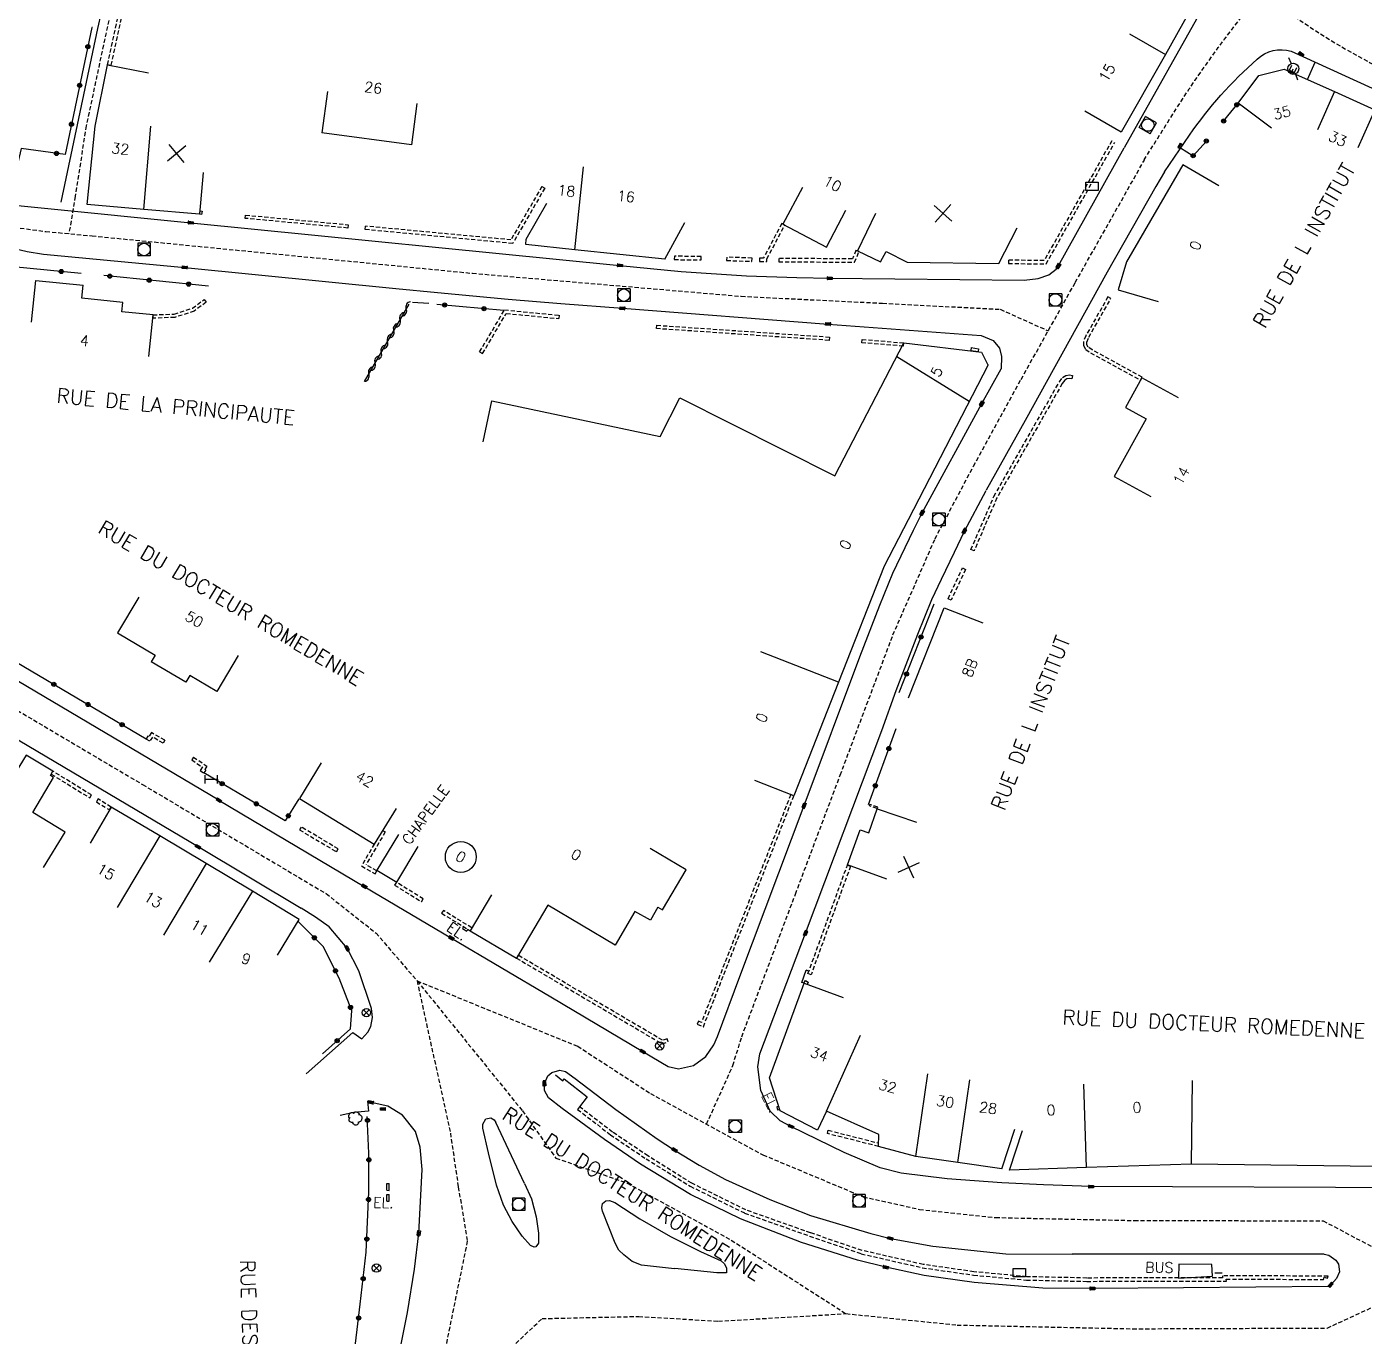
# Model space of a CAD drawing. Header units: millimetres. Extents: x 168000 to 169000, y 125999 to 127001.
# Drawn here: x 168504.9 to 168665.2, y 126535.3 to 126692.2 of the extents above; entities that cross this region are included whole.
import ezdxf
from ezdxf.enums import TextEntityAlignment as Align

# ---------------------------------------------------------------- set-up
doc = ezdxf.new("R2010")
doc.units = ezdxf.units.MM
doc.linetypes.add('DASHED', pattern=[0.75, 0.5, -0.25])
doc.layers.get('0').update_dxf_attribs({"linetype": 'CONTINUOUS'})
for name, color, linetype in [('W0001', 6, 'DASHED'), ('W0008', 7, 'CONTINUOUS'), ('W0100', 7, 'CONTINUOUS'), ('W0105', 7, 'CONTINUOUS'), ('W0112', 1, 'DASHED'), ('W0300', 7, 'CONTINUOUS'), ('W0310', 3, 'CONTINUOUS'), ('W0322', 7, 'CONTINUOUS'), ('W0334', 7, 'CONTINUOUS'), ('W0400', 7, 'CONTINUOUS'), ('W0420', 7, 'CONTINUOUS'), ('W0469', 7, 'CONTINUOUS'), ('W0471', 7, 'CONTINUOUS'), ('W0984', 7, 'CONTINUOUS'), ('W0989', 7, 'CONTINUOUS'), ('W0991', 7, 'CONTINUOUS'), ('W1102', 7, 'CONTINUOUS'), ('W1471', 7, 'CONTINUOUS'), ('W1474', 7, 'CONTINUOUS')]:
    doc.layers.add(name, color=color, linetype=linetype)
doc.styles.get("Standard").update_dxf_attribs({"font": 'romans.shx', "width": 0.85})

# ---------------------------------------------------------------- blocks, each defined once
blk = doc.blocks.new('t322o')
at = {"color": 0, "linetype": 'Continuous'}
for radius in [0.25, 0.15]:
    blk.add_circle((0, 0), radius, dxfattribs=at)
blk = doc.blocks.new('T400')
for p, q in [((-0.15, 0.3), (0.15, 0.3)), ((-0.15, -0.25), (-0.15, 0.3)), ((-0.15, 0.15), (0.15, 0.15)), ((-0.15, 0), (0.15, 0)), ((0.15, 0.3), (0.15, -0.25)), ((-0.15, -0.15), (0.15, -0.15)), ((-0.15, -0.25), (-0.15, -0.3)), ((-0.15, -0.3), (0.15, -0.3)), ((0.15, -0.3), (0.15, -0.25))]:
    blk.add_line(p, q)
blk = doc.blocks.new('T471')
for p, q in [((-0.333334, 0.333334), (-0.333334, -0.333334)), ((-0.333334, 0.333334), (0.333334, 0.333334)), ((-0.333334, 0), (0, 0)), ((0.500001, 0.500001), (1.000002, 1.000002)), ((-0.500001, -0.500001), (-1.000002, -1.000002)), ((-0.333334, -0.333334), (0.333334, -0.333334))]:
    blk.add_line(p, q)
blk.add_ellipse((0, 0), major_axis=(0.471405, 0.471405), ratio=1, start_param=5.4977871438, end_param=11.780972451)
blk = doc.blocks.new('T420')
for p, q in [((0.75, 0.75), (-0.75, 0.75)), ((-0.75, 0.75), (-0.75, -0.75)), ((0.75, 0.75), (0.75, -0.75)), ((0.75, -0.75), (-0.75, -0.75))]:
    blk.add_line(p, q)
blk.add_ellipse((0, 0), major_axis=(-0.53, 0.53), ratio=1, start_param=3.926991, end_param=10.210176)
blk = doc.blocks.new('T300')
for p, q in [((-0.8, 0.51), (-0.86, 0.34)), ((-0.86, 0.34), (-0.86, 0.17)), ((-0.86, 0.17), (-0.74, 0.06)), ((-0.69, 0.63), (-0.8, 0.51)), ((-0.8, -0.06), (-0.74, 0.06)), ((-0.74, 0.06), (-0.69, 0.11)), ((-0.57, 0.69), (-0.69, 0.63)), ((-0.46, 0.69), (-0.57, 0.69)), ((-0.29, 0.63), (-0.46, 0.69)), ((-0.29, 0.63), (-0.17, 0.74)), ((-0.23, 0.57), (-0.29, 0.63)), ((-0.17, 0.74), (-0.06, 0.8)), ((-0.06, 0.8), (0.06, 0.8)), ((0.06, 0.8), (0.23, 0.74)), ((0.23, 0.74), (0.34, 0.63)), ((0.34, 0.63), (0.4, 0.51)), ((0.46, 0.46), (0.34, 0.46)), ((0.4, 0.51), (0.4, 0.46)), ((0.57, 0.4), (0.46, 0.46)), ((0.57, 0.4), (0.69, 0.29)), ((0.69, 0.29), (0.74, 0.17)), ((0.74, 0.06), (0.69, -0.17)), ((0.74, 0.17), (0.74, 0.06)), ((-0.8, -0.17), (-0.8, -0.06)), ((-0.8, -0.23), (-0.8, -0.17)), ((-0.74, -0.34), (-0.8, -0.23)), ((-0.69, -0.4), (-0.74, -0.34)), ((-0.51, -0.46), (-0.69, -0.4)), ((-0.4, -0.46), (-0.51, -0.46)), ((-0.4, -0.46), (-0.34, -0.46)), ((-0.34, -0.46), (-0.34, -0.4)), ((-0.34, -0.51), (-0.34, -0.46)), ((-0.29, -0.63), (-0.34, -0.51)), ((-0.17, -0.74), (-0.29, -0.63)), ((-0.06, -0.8), (-0.17, -0.74)), ((0.06, -0.8), (-0.06, -0.8)), ((0.17, -0.74), (0.06, -0.8)), ((0.23, -0.69), (0.17, -0.74)), ((0.29, -0.46), (0.23, -0.46)), ((0.29, -0.63), (0.23, -0.69)), ((0.46, -0.4), (0.29, -0.46)), ((0.34, -0.51), (0.29, -0.63)), ((0.34, -0.51), (0.34, -0.46)), ((0.57, -0.34), (0.46, -0.4)), ((0.63, -0.29), (0.57, -0.34)), ((0.69, -0.17), (0.63, -0.29))]:
    blk.add_line(p, q)
blk = doc.blocks.new('T469')
at = {"color": 0, "linetype": 'Continuous', "flags": 128}
for points in [[(-0.35, 0.35), (0.35, -0.35)], [(-0.35, -0.35), (0.35, 0.35)]]:
    blk.add_lwpolyline(points, dxfattribs=at)
at = {"color": 0, "linetype": 'Continuous'}
blk.add_circle((0, 0), 0.5, dxfattribs=at)
blk = doc.blocks.new('T1474')
at = {"color": 0, "linetype": 'Continuous', "flags": 128}
for points in [[(-0.75, -0.5), (-0.75, 0.5)], [(-0.75, 0), (0.75, 0)], [(0.75, 0), (0.75, -0.5), (0.75, 0.5)]]:
    blk.add_lwpolyline(points, dxfattribs=at)
blk = doc.blocks.new('T1471')
at = {"color": 0, "linetype": 'Continuous', "flags": 128}
blk.add_lwpolyline([(-0.75, -0.5), (-0.75, 0.5), (0.75, 0.5), (0.75, -0.5), (-0.75, -0.5)], dxfattribs=at)
blk = doc.blocks.new('t991o')
at = {"color": 0, "linetype": 'Continuous'}
for p, q in [((-1, 1), (1, -1)), ((-1, -1), (1, 1))]:
    blk.add_line(p, q, dxfattribs=at)
blk = doc.blocks.new('t310o')
at = {"color": 0, "linetype": 'Continuous'}
for centre, start, end in [((-0.5, 0.38), 216.8699, 323.1304), ((0.5, -0.37), 36.8699, 143.1303)]:
    blk.add_arc(centre, 0.625, start, end, dxfattribs=at)

msp = doc.modelspace()

# ---------------------------------------------------------------- linework, layer by layer
at = {"layer": 'W0001'}
msp.add_lwpolyline([(168406.18, 126759.83), (168413.04, 126756.76, 0.059608), (168420.86, 126754.33), (168434.59, 126751.19), (168449.65, 126748.25, 0.031537), (168453.82, 126747.7), (168463.34, 126747.02), (168477.45, 126746.01), (168494.64, 126744.54, 0.021436), (168513.53, 126743.32, 0.122257), (168525.55, 126746.65), (168531.5, 126751.74), (168546.18, 126766.9, -0.290642), (168556.61, 126769.41), (168577.58, 126760.07), (168585.88, 126756.36), (168596.29, 126751.72, -0.043041), (168609.74, 126743.82, -0.037882), (168623.15, 126732.39, -0.036034), (168633.07, 126720.49), (168639.59, 126711.51), (168648.11, 126700.47, 0.07435), (168668.69, 126686.44), (168682.43, 126680.17)], format="xyb", dxfattribs=at)
for points in [[(168524.01, 126734.89), (168522.85, 126727.52), (168520.33, 126716.93), (168515.51, 126696.59), (168512.03, 126680.3), (168510.71, 126671.86), (168509.96, 126667.38)], [(168586.38, 126560.68), (168589.52, 126567.69), (168590.59, 126571.15), (168597.03, 126588.25), (168602.39, 126602.5), (168608.71, 126619.29), (168613.75, 126630.81), (168618.36, 126639.51), (168624.07, 126649.92), (168630.56, 126661.53), (168638.84, 126676.2)], [(168323.21, 126673.96), (168348.35, 126671.96), (168386.02, 126669.04), (168398.7, 126668.81), (168402.9, 126667.97), (168410.23, 126665.67), (168414.9, 126663.38), (168426.03, 126656.17), (168477.32, 126625.92), (168518.79, 126601.37), (168540.78, 126588.3), (168546.76, 126583.58), (168551.68, 126577.85), (168570.93, 126570.01), (168579.64, 126564.37), (168593.13, 126557), (168605.16, 126551.97), (168611.89, 126550.47), (168621.02, 126549.49), (168637.62, 126549.13), (168660.26, 126549.1), (168673.48, 126542.1)], [(168420.47, 126659.77), (168421.54, 126666.3), (168422.27, 126669.98), (168423.33, 126673.2), (168426.81, 126673.8), (168438.75, 126673.77), (168455.55, 126673.19), (168460.96, 126672.14), (168464.45, 126671.86), (168498.91, 126668.73), (168507.19, 126667.64), (168512.73, 126667.11), (168558.32, 126662.63), (168590.54, 126659.87), (168607.47, 126659.04), (168621.57, 126658.31), (168627.32, 126655.73)], [(168551.68, 126577.85), (168555.67, 126559.61), (168556.62, 126553.15), (168557.7, 126546.66), (168553.18, 126524.59), (168550.4, 126517.98), (168549, 126510.48), (168546.98, 126490.02), (168543.25, 126460.57), (168541.33, 126447.77)], [(168551.68, 126577.85), (168564.3, 126562.28), (168568.32, 126556.61), (168576.86, 126553.62), (168589.34, 126546.78), (168603.08, 126537.97)], [(168553.18, 126524.59), (168566.66, 126537.38), (168578.24, 126537.64), (168587.8, 126537.07), (168603.08, 126537.97), (168616.4, 126536.61), (168637.44, 126536.16), (168660.76, 126536.25), (168673.48, 126542.1)]]:
    msp.add_lwpolyline(points, dxfattribs=at)
at = {"layer": 'W0001', "flags": 128}
msp.add_lwpolyline([(168638.81, 126676.21), (168641.59, 126680.65, -0.032673), (168652.9, 126696.35, -0.208702)], format="xyb", dxfattribs=at)
at = {"layer": 'W0008'}
for p, q in [((168564.55, 126553.58), (168561.12, 126560.88)), ((168660.39, 126545.11), (168630.19, 126545.09)), ((168578.56, 126543.81), (168582.55, 126543.39))]:
    msp.add_line(p, q, dxfattribs=at)
for points in [[(168494.4, 126742.08, 0.021472), (168513.53, 126740.84, 0.125016), (168526.98, 126744.61), (168533.12, 126749.87), (168539.22, 126755.17), (168551.43, 126765.72, -0.177919), (168554.78, 126767.04, -0.092274), (168557.25, 126766.45), (168576.58, 126757.83), (168584.88, 126754.13), (168595.26, 126749.5, -0.042908), (168608.31, 126741.83, -0.037785), (168621.4, 126730.67, -0.035983), (168631.08, 126719.06), (168637.6, 126710.07), (168645.91, 126698.6, -0.290823), (168646.51, 126695.67), (168636.42, 126677.64)], [(168641.27, 126674.77), (168644.23, 126679.18, -0.058405), (168652.35, 126688.29, -0.269087), (168656.43, 126689.23), (168668.94, 126683.53), (168681.38, 126677.86)]]:
    msp.add_lwpolyline(points, format="xyb", dxfattribs=at)
for points in [[(168519.31, 126717.15), (168517.09, 126707.95), (168515.16, 126699.67), (168513.4, 126691.97), (168508.99, 126671.15)], [(168488.26, 126672.3), (168524.55, 126668.68), (168575.97, 126663.57), (168583.34, 126662.86), (168591.16, 126662.34), (168597.18, 126662.12), (168601.13, 126662.03), (168616.72, 126661.89), (168624.42, 126661.82), (168626.12, 126661.99), (168627.4, 126662.46), (168628.29, 126663.11), (168628.53, 126663.5), (168636.42, 126677.64)], [(168641.27, 126674.77), (168640.2, 126673.04), (168634.39, 126662.76), (168624.55, 126645), (168619.9, 126636.64)], [(168537.79, 126586.5), (168525.43, 126593.91), (168478.37, 126621.78), (168454.24, 126636.04), (168446.11, 126640.83), (168414.75, 126659.21), (168410.31, 126661.5), (168405.44, 126663.19), (168401.12, 126663.96), (168392.33, 126664.97), (168391.06, 126665.04), (168361.93, 126667.44), (168322.92, 126670.52)], [(168501.9, 126665.94), (168504.97, 126665.23), (168506.91, 126664.91), (168523.84, 126663.33), (168549.13, 126660.79), (168554.13, 126660.33), (168562.58, 126659.54), (168568.92, 126659), (168576.29, 126658.43), (168600.94, 126656.55), (168619.28, 126655.19), (168620.72, 126654.57), (168621.48, 126653.64), (168621.72, 126652.64), (168621.69, 126651.18)], [(168527.63, 126599.69), (168527.93, 126599.49), (168545.35, 126589.16), (168555.79, 126582.98), (168567.7, 126575.92), (168578.73, 126569.37), (168581.77, 126567.57), (168583, 126567.31), (168584.81, 126567.71), (168586.28, 126568.78), (168587.26, 126570.18), (168587.7, 126571.19), (168590.36, 126578.37), (168598.06, 126598.85), (168604.76, 126616.67), (168607.15, 126622.88), (168608.7, 126626.69), (168611.17, 126631.86), (168612.2, 126633.93), (168619.35, 126647.01), (168621.69, 126651.18)], [(168671.51, 126553.04), (168632.46, 126553.19), (168626.76, 126553.42), (168621.77, 126553.65), (168615.19, 126554.12), (168609.7, 126554.8), (168607.18, 126555.45), (168602.88, 126557.27), (168596.49, 126560.41), (168595.2, 126561.06), (168593.99, 126562.23), (168592.88, 126564.7), (168592.53, 126567.53), (168592.74, 126569.12), (168598.23, 126583.57), (168607.37, 126607.85), (168609.11, 126612.65), (168611.68, 126619.38), (168613.38, 126623.54), (168614.51, 126625.98), (168616.07, 126629.22), (168617.27, 126631.74), (168619.9, 126636.62)], [(168527.92, 126599.5), (168488.09, 126623.08)], [(168538.38, 126566.71), (168544, 126571.67), (168545.07, 126570.92), (168545.78, 126571.71), (168546.15, 126572.37), (168546.33, 126573.45), (168546.23, 126574.53), (168544.7, 126579.04), (168543.31, 126581.75), (168541.16, 126584.3), (168539.5, 126585.47), (168537.78, 126586.54)], [(168660.39, 126545.11), (168660.95, 126544.97), (168661.79, 126544.4), (168662.11, 126543.89), (168662.21, 126542.99), (168661.86, 126542.18), (168661.17, 126541.44), (168660.85, 126541.22), (168643.53, 126541.06), (168632.62, 126540.98), (168626.66, 126541.03), (168618.44, 126541.69), (168612.47, 126542.53), (168607.84, 126543.53), (168604.45, 126544.38), (168597.77, 126546.48), (168590.46, 126549.32), (168584.43, 126552.24), (168578.46, 126555.88), (168574.14, 126558.82), (168569.08, 126562.57), (168567.43, 126563.83), (168566.95, 126564.71), (168566.94, 126565.55), (168567.37, 126566.48), (168567.84, 126566.88), (168568.79, 126567.13), (168569.47, 126566.97), (168570.62, 126566.13), (168575.49, 126562.43), (168580.45, 126558.93), (168582.55, 126557.58), (168585.49, 126555.77), (168588.66, 126554.03), (168593.94, 126551.63), (168598.82, 126549.72), (168606.07, 126547.58), (168608.4, 126546.99), (168613.51, 126546.07), (168622.24, 126545.15), (168630.17, 126545.09)], [(168536.74, 126446.99), (168541.16, 126486.23), (168544.84, 126518.16), (168545.66, 126522.34), (168546.68, 126525.57), (168548.28, 126529.3), (168549.45, 126532.73), (168550.53, 126538.11), (168551.38, 126543.29), (168551.89, 126547.62), (168552.14, 126552.17), (168552.3, 126555.23), (168552.06, 126557.92), (168551.49, 126559.79), (168549.92, 126561.76), (168548.17, 126562.85), (168546.17, 126563.29), (168545.76, 126563.44), (168545.87, 126562.22), (168544.12, 126562.07), (168542.47, 126561.72)], [(168564.55, 126553.58), (168565.39, 126551.71), (168565.95, 126549.59), (168566.22, 126547.63), (168566.24, 126546.4), (168565.93, 126545.99), (168565.73, 126545.93), (168565.29, 126546.12), (168564.29, 126547.26), (168563.06, 126549.01), (168562.02, 126550.96), (168561.21, 126553.37), (168560.23, 126557.25), (168559.56, 126560.19), (168559.55, 126560.68), (168559.92, 126561.3), (168560.53, 126561.43), (168560.92, 126561.18), (168561.11, 126560.89)], [(168578.57, 126543.8), (168577.47, 126544.21), (168576.44, 126545), (168575.87, 126545.56), (168575.41, 126546.41), (168573.92, 126550.26), (168573.82, 126550.66), (168573.92, 126551.17), (168574.31, 126551.47), (168574.76, 126551.51), (168575.38, 126551.29), (168578.38, 126549.32), (168582.07, 126547.22), (168585.63, 126545.43), (168588.13, 126544.31), (168588.53, 126543.96), (168588.76, 126543.41), (168588.76, 126542.85), (168587.6, 126542.87), (168582.56, 126543.38)]]:
    msp.add_lwpolyline(points, dxfattribs=at)
at = {"layer": 'W0100'}
for p, q in [((168540.95, 126684.41), (168540.28, 126679.46)), ((168564.76, 126666.7), (168567.25, 126671.04)), ((168581.39, 126664.3), (168583.77, 126668.7)), ((168511.5, 126659.63), (168511.65, 126661.19)), ((168516.41, 126659.14), (168511.5, 126659.63)), ((168516.3, 126658.01), (168516.41, 126659.14)), ((168520.04, 126657.64), (168516.3, 126658.01)), ((168519.54, 126652.66), (168520.04, 126657.64)), ((168618.08, 126653.72), (168618.04, 126653.38)), ((168618.04, 126653.38), (168618.91, 126653.24)), ((168518.35, 126623.84), (168515.79, 126619.55)), ((168515.79, 126619.55), (168520.3, 126616.87)), ((168520.3, 126616.87), (168519.83, 126616.08)), ((168507.74, 126602.47), (168508.04, 126602.97)), ((168508.13, 126602.23), (168507.74, 126602.47)), ((168549.16, 126598.51), (168546.55, 126594.24)), ((168567.35, 126586.9), (168563.6, 126580.57)), ((168575.41, 126582.13), (168567.35, 126586.9)), ((168577.78, 126586.14), (168575.41, 126582.13)), ((168579.65, 126585.11), (168577.78, 126586.14)), ((168580.53, 126586.68), (168579.65, 126585.11)), ((168580.53, 126586.68), (168581.1, 126586.34)), ((168557.76, 126584.03), (168557.64, 126583.81)), ((168595.1, 126562.42), (168594.89, 126562.35)), ((168594.99, 126562.82), (168595.1, 126562.42)), ((168621.75, 126555.32), (168623.32, 126560.06)), ((168622.68, 126555.18), (168624.25, 126559.93)), ((168548.05, 126552.75), (168548.06, 126553.57)), ((168548.06, 126553.57), (168548.35, 126553.55)), ((168548.04, 126551.44), (168548.05, 126552.26)), ((168548.05, 126552.26), (168548.34, 126552.26))]:
    msp.add_line(p, q, dxfattribs=at)
msp.add_lwpolyline([(168635.5, 126697.57), (168638.09, 126701.85), (168645.62, 126697.29, -0.318107), (168645.71, 126696.67), (168641.39, 126688.84), (168636.05, 126679.55), (168631.71, 126682.04)], format="xyb", dxfattribs=at)
for points in [[(168526.04, 126674.7), (168525.62, 126669.71), (168518.93, 126670.28), (168512.14, 126670.87), (168513.11, 126680.26), (168514.59, 126687.62), (168519.49, 126686.63)], [(168654.08, 126680.02), (168650.08, 126683.02), (168652.56, 126686.32), (168655.58, 126687.1), (168661.64, 126684.39), (168666.47, 126682.22), (168664.43, 126677.66)], [(168551.67, 126682.96), (168551, 126678.01), (168540.28, 126679.46)], [(168647.78, 126673.11), (168643.46, 126675.63), (168636.68, 126663.98), (168635.71, 126660.63), (168640.51, 126659.24)], [(168597.87, 126672.92), (168595.53, 126668.5), (168600.74, 126665.75), (168603.08, 126670.18)], [(168606.61, 126669.81), (168604.46, 126665.3), (168607.23, 126663.98), (168607.91, 126665.23), (168610.43, 126663.97), (168621.39, 126663.81), (168623.6, 126668.07)], [(168581.39, 126664.3), (168570.58, 126665.43), (168564.71, 126666.09), (168564.76, 126666.7)], [(168505.49, 126656.78), (168505.99, 126661.76), (168511.65, 126661.19)], [(168559.6, 126642.44), (168560.64, 126647.33), (168580.81, 126643.06), (168583.18, 126647.69), (168601.74, 126638.34), (168610.02, 126654.28), (168619.32, 126653.19), (168620.1, 126651.65), (168620.1, 126651.65)], [(168618.08, 126653.72), (168618.95, 126653.58), (168618.91, 126653.24)], [(168620.12, 126651.64), (168610.53, 126633.09), (168607.67, 126627.54), (168602.17, 126613.62), (168596.83, 126600.02), (168592.17, 126601.85)], [(168642.93, 126647.71), (168638.55, 126650.12), (168636.58, 126646.53), (168639.04, 126645.18), (168635.24, 126638.28), (168639.62, 126635.87)], [(168610.59, 126611.74), (168614.83, 126622.56), (168619.48, 126620.74)], [(168530.25, 126616.82), (168527.69, 126612.52), (168524.46, 126614.44), (168523.97, 126613.62), (168519.83, 126616.08)], [(168508.04, 126602.97), (168504.83, 126604.89), (168502.98, 126601.91), (168495.98, 126606.2), (168493.37, 126601.93)], [(168540.18, 126603.98), (168537.58, 126599.71), (168546.55, 126594.24)], [(168506.93, 126591.41), (168509.51, 126595.68), (168505.62, 126598.03), (168508.13, 126602.23)], [(168534.94, 126580.92), (168537.55, 126585.19), (168531.97, 126588.6), (168526.42, 126591.91), (168520.87, 126595.23), (168515.02, 126598.67), (168512.49, 126594.35)], [(168607.96, 126590.03), (168603.26, 126591.74), (168604.8, 126595.96), (168605.83, 126595.58), (168606.83, 126598.47), (168611.55, 126596.85)], [(168549.45, 126595.37), (168546.87, 126591.09), (168549.24, 126589.66), (168551.81, 126593.95)], [(168581.1, 126586.34), (168583.93, 126591.16), (168579.62, 126593.69)], [(168560.59, 126588.16), (168558.05, 126583.86), (168563.6, 126580.57)], [(168557.23, 126584.36), (168557.11, 126584.14), (168557.64, 126583.81)], [(168621.75, 126555.32), (168616.49, 126556.08), (168611.44, 126556.82), (168606.97, 126558.01), (168607.01, 126559.42), (168600.75, 126562.22), (168599.68, 126559.96), (168595.2, 126562.27), (168593.91, 126566.24), (168598.06, 126577.56), (168602.75, 126575.84)], [(168594.99, 126562.82), (168594.79, 126562.74), (168594.89, 126562.35)], [(168688.94, 126560.32), (168688.87, 126555.33), (168644.48, 126555.9), (168631.9, 126555.47), (168622.68, 126555.18)], [(168548.05, 126552.75), (168548.34, 126552.74), (168548.35, 126553.55)], [(168548.04, 126551.44), (168548.32, 126551.44), (168548.34, 126552.26)], [(168642.95, 126542.21), (168647.01, 126542.47), (168646.93, 126543.86), (168642.96, 126543.89), (168642.95, 126542.21)]]:
    msp.add_lwpolyline(points, dxfattribs=at)
at = {"layer": 'W0105'}
for p, q in [((168597.78, 126577.66), (168598.3, 126579.11)), ((168598.63, 126579), (168598.3, 126579.11)), ((168598.06, 126577.56), (168597.78, 126577.66)), ((168648.18, 126542.84), (168647.28, 126542.82))]:
    msp.add_line(p, q, dxfattribs=at)
msp.add_lwpolyline([(168568.27, 126566.57), (168569.16, 126565.88), (168569.3, 126566.11), (168572.07, 126563.94), (168571.16, 126562.77)], dxfattribs=at)
at = {"layer": 'W0112'}
for p, q in [((168514.59, 126687.62), (168516.63, 126696.93)), ((168634.94, 126678.51), (168626.83, 126664.15)), ((168627.07, 126663.75), (168635.29, 126678.31)), ((168566.64, 126673.02), (168566.98, 126672.82)), ((168525.62, 126669.71), (168525.7, 126670.1)), ((168525.85, 126669.66), (168525.62, 126669.71)), ((168531.09, 126669.21), (168531.13, 126669.6)), ((168543.38, 126668.05), (168531.09, 126669.21)), ((168545.46, 126667.87), (168545.5, 126668.27)), ((168593.6, 126664.36), (168595.75, 126668.39)), ((168582.51, 126664.27), (168585.71, 126664.22)), ((168585.71, 126664.22), (168585.72, 126664.62)), ((168588.77, 126664.16), (168591.81, 126664.05)), ((168591.81, 126664.05), (168591.82, 126664.45)), ((168604.11, 126663.95), (168604.65, 126665.22)), ((168595.03, 126664.01), (168604.11, 126663.95)), ((168622.55, 126663.8), (168627.07, 126663.75)), ((168524.76, 126658.45), (168526.16, 126659.48)), ((168568.71, 126657.6), (168568.67, 126657.2)), ((168580.41, 126656.4), (168601.09, 126654.99)), ((168601.09, 126654.99), (168601.06, 126654.59)), ((168605.02, 126654.71), (168609.98, 126654.29)), ((168559.18, 126653.21), (168559.53, 126653.01)), ((168609.98, 126654.29), (168609.95, 126653.9)), ((168632.39, 126653.1), (168638.38, 126649.82)), ((168629.86, 126650.44), (168630.23, 126650.38)), ((168615.33, 126623.64), (168617.04, 126627.32)), ((168617.04, 126627.32), (168617.41, 126627.15)), ((168519.42, 126607.17), (168519.21, 126606.83)), ((168521.46, 126606.68), (168521.26, 126606.33)), ((168524.89, 126604.65), (168524.67, 126604.31)), ((168524.67, 126604.31), (168525.95, 126603.48)), ((168524.89, 126604.65), (168526.5, 126603.59)), ((168525.95, 126603.48), (168525.67, 126603.06)), ((168526.5, 126603.59), (168526.24, 126603.19)), ((168526.36, 126603.11), (168526.24, 126603.19)), ((168512.66, 126600.12), (168508.04, 126602.97)), ((168525.67, 126603.06), (168526.13, 126602.76)), ((168526.36, 126603.11), (168526.13, 126602.76)), ((168585.99, 126572.34), (168596.83, 126600.02)), ((168513.46, 126599.64), (168513.25, 126599.3)), ((168515.02, 126598.67), (168513.46, 126599.64)), ((168606.9, 126598.66), (168605.96, 126598.99)), ((168606.83, 126598.47), (168606.9, 126598.66)), ((168537.6, 126595.94), (168542.02, 126593.32)), ((168547.86, 126595.69), (168545.57, 126591.76)), ((168547.55, 126595.87), (168547.86, 126595.69)), ((168542.02, 126593.32), (168542.23, 126593.66)), ((168546.55, 126594.24), (168545.02, 126591.61)), ((168545.02, 126591.61), (168546.67, 126590.66)), ((168598.53, 126578.71), (168603.25, 126591.72)), ((168603.25, 126591.72), (168603.62, 126591.58)), ((168548.99, 126589.32), (168552.22, 126587.33)), ((168552.22, 126587.33), (168552.43, 126587.67)), ((168554.62, 126585.95), (168558.05, 126583.86)), ((168563.6, 126580.57), (168581.06, 126570.29)), ((168598.05, 126577.56), (168598.23, 126577.87)), ((168598.23, 126577.87), (168598.57, 126577.67)), ((168598.57, 126577.67), (168598.43, 126577.42)), ((168585.26, 126572.64), (168585.99, 126572.34)), ((168581.06, 126570.29), (168581.78, 126570.54)), ((168575.09, 126559.73), (168571.15, 126562.77)), ((168600.86, 126559.55), (168600.96, 126559.94)), ((168600.96, 126559.94), (168606.98, 126558.42)), ((168606.97, 126558.01), (168600.86, 126559.55))]:
    msp.add_line(p, q, dxfattribs=at)
for points in [[(168517.02, 126696.84), (168514.98, 126687.53), (168514.59, 126687.62)], [(168566.98, 126672.82), (168563.14, 126666.2), (168545.46, 126667.87)], [(168566.64, 126673.02), (168562.93, 126666.63), (168545.5, 126668.27)], [(168525.7, 126670.1), (168525.93, 126670.06), (168525.85, 126669.66)], [(168531.13, 126669.6), (168543.42, 126668.45), (168543.38, 126668.05)], [(168595.75, 126668.39), (168595.39, 126668.58), (168593.2, 126664.46), (168593.2, 126664.43)], [(168585.72, 126664.62), (168582.52, 126664.68), (168582.51, 126664.27)], [(168591.82, 126664.45), (168588.79, 126664.55), (168588.77, 126664.16)], [(168593.2, 126664.43), (168592.72, 126664.44), (168592.72, 126664.04)], [(168592.72, 126664.04), (168593.59, 126664.02), (168593.6, 126664.36)], [(168603.85, 126664.35), (168595.04, 126664.41), (168595.03, 126664.01)], [(168604.65, 126665.22), (168604.28, 126665.37), (168603.85, 126664.35)], [(168626.83, 126664.15), (168622.56, 126664.2), (168622.55, 126663.8)], [(168526.16, 126659.48), (168526.39, 126659.16), (168524.95, 126658.09), (168522.64, 126657.34)], [(168634.48, 126659.79), (168631.82, 126655.14), (168631.54, 126654.45), (168631.55, 126653.96), (168631.82, 126653.5), (168632.39, 126653.1)], [(168632.18, 126654.96), (168634.82, 126659.59), (168634.48, 126659.79)], [(168520.04, 126657.64), (168522.57, 126657.74), (168524.76, 126658.45)], [(168559.18, 126653.21), (168562.16, 126658.24), (168568.71, 126657.6)], [(168559.53, 126653.01), (168562.37, 126657.82), (168568.67, 126657.2)], [(168522.64, 126657.34), (168520.06, 126657.24), (168520.04, 126657.64)], [(168601.06, 126654.59), (168580.38, 126656), (168580.41, 126656.4)], [(168609.95, 126653.9), (168604.99, 126654.31), (168605.02, 126654.71)], [(168638.38, 126649.82), (168638.57, 126650.17), (168632.6, 126653.44), (168632.12, 126653.78), (168631.95, 126654.07), (168631.94, 126654.38), (168632.18, 126654.96)], [(168618.06, 126629.53), (168620.81, 126635.89), (168628.65, 126649.62), (168629.02, 126650.13), (168629.41, 126650.38), (168629.86, 126650.44)], [(168630.23, 126650.38), (168630.16, 126649.99), (168629.86, 126650.04), (168629.55, 126649.99), (168629.29, 126649.84), (168628.99, 126649.41), (168621.17, 126635.71)], [(168621.17, 126635.71), (168618.43, 126629.37), (168618.06, 126629.53)], [(168617.41, 126627.15), (168615.69, 126623.47), (168615.33, 126623.64)], [(168521.26, 126606.33), (168519.98, 126607.06), (168519.65, 126606.57), (168519.21, 126606.83)], [(168521.46, 126606.68), (168519.85, 126607.59), (168519.53, 126607.11), (168519.42, 126607.17)], [(168507.84, 126602.62), (168512.45, 126599.78), (168512.66, 126600.12)], [(168596.83, 126600.02), (168596.46, 126600.16), (168585.76, 126572.86)], [(168513.25, 126599.3), (168514.81, 126598.33), (168515.02, 126598.67)], [(168606.83, 126598.48), (168605.89, 126598.8), (168605.96, 126598.99)], [(168542.23, 126593.66), (168537.81, 126596.28), (168537.6, 126595.94)], [(168546.67, 126590.66), (168546.86, 126591.01), (168545.57, 126591.76)], [(168603.62, 126591.58), (168598.9, 126578.58), (168598.53, 126578.71)], [(168552.43, 126587.67), (168549.2, 126589.66), (168548.99, 126589.32)], [(168558.25, 126584.2), (168554.83, 126586.29), (168554.62, 126585.95)], [(168581.1, 126570.73), (168563.8, 126580.91), (168563.6, 126580.57)], [(168585.76, 126572.86), (168585.4, 126573.01), (168585.26, 126572.64)], [(168581.78, 126570.54), (168581.65, 126570.92), (168581.1, 126570.73)], [(168571.15, 126562.77), (168570.91, 126562.45), (168574.85, 126559.41), (168579.12, 126556.53), (168584.41, 126553.24), (168590.92, 126550.03), (168598.71, 126547.27), (168604.91, 126545.15), (168612.24, 126543.47), (168618.37, 126542.59), (168624.71, 126542), (168631.94, 126541.84), (168639.28, 126541.87), (168648.67, 126541.88), (168648.64, 126542.12), (168660.31, 126542.06)], [(168660.78, 126542.24), (168660.85, 126542.46), (168648.2, 126542.52), (168648.22, 126542.28), (168639.28, 126542.27), (168631.95, 126542.24), (168624.73, 126542.4), (168618.41, 126542.99), (168612.32, 126543.87), (168605.02, 126545.54), (168598.84, 126547.65), (168591.07, 126550.4), (168584.61, 126553.59), (168579.34, 126556.87), (168575.09, 126559.73)], [(168660.31, 126542.06), (168660.4, 126542.36), (168660.78, 126542.24)]]:
    msp.add_lwpolyline(points, dxfattribs=at)
at = {"layer": 'W0310'}
msp.add_line((168545.4, 126649.68), (168550.73, 126658.94), dxfattribs=at)
at = {"layer": 'W0322'}
for p, q in [((168526.67, 126661.09), (168514.13, 126662.35)), ((168553.08, 126658.99), (168551.12, 126659.14)), ((168562.08, 126658.17), (168554.05, 126658.9)), ((168609.47, 126612.41), (168613.66, 126623.01)), ((168605.79, 126598.98), (168609.09, 126608.07))]:
    msp.add_line(p, q, dxfattribs=at)
for points in [[(168512.77, 126692.07), (168512.72, 126692.06), (168509.49, 126676.85), (168504.23, 126677.57), (168502.91, 126671.9)], [(168648.34, 126680.87), (168650.08, 126683.02)], [(168644.69, 126676.72), (168646.27, 126678.47)], [(168511.41, 126662.59), (168503.28, 126663.42), (168499.34, 126656.66)], [(168485.41, 126633.48), (168482.42, 126628.59), (168519.21, 126606.84)], [(168537.5, 126599.65), (168535.88, 126597.01), (168526.14, 126602.76)], [(168540.33, 126569.11), (168543.72, 126572.08), (168543.88, 126574.24), (168542.35, 126578.17), (168540.43, 126581.96), (168537.47, 126584.9)], [(168543.28, 126525.66), (168544.88, 126539.1), (168545.59, 126545.34), (168545.91, 126552.58), (168545.91, 126557.21), (168545.72, 126561.59)]]:
    msp.add_lwpolyline(points, dxfattribs=at)
at = {"layer": 'W0334'}
for points in [[(168658.39, 126685.84), (168659.31, 126687.92)], [(168643.17, 126677.64), (168644.69, 126676.72)]]:
    msp.add_lwpolyline(points, dxfattribs=at)
at = {"layer": 'W1102'}
for p, q in [((168637.06, 126691.33), (168641.39, 126688.84)), ((168518.93, 126670.28), (168519.78, 126680.25)), ((168570.58, 126665.43), (168571.62, 126675.37)), ((168617.86, 126647.25), (168609.16, 126652.62)), ((168602.17, 126613.62), (168592.87, 126617.29)), ((168520.87, 126595.23), (168515.74, 126586.65)), ((168526.42, 126591.91), (168521.3, 126583.32)), ((168531.97, 126588.6), (168526.75, 126580.08)), ((168600.75, 126562.22), (168604.84, 126571.35)), ((168611.44, 126556.82), (168612.89, 126566.71)), ((168616.49, 126556.08), (168617.92, 126565.97)), ((168631.9, 126555.47), (168631.57, 126565.46)), ((168644.48, 126555.9), (168644.61, 126565.9))]:
    msp.add_line(p, q, dxfattribs=at)
at = {"layer": 'W1102', "flags": 128}
msp.add_lwpolyline([(168661.64, 126684.39), (168659.6, 126679.82)], dxfattribs=at)
at = {"layer": 'W1102'}
msp.add_circle((168556.92, 126592.7), 1.85, dxfattribs=at)

# ---------------------------------------------------------------- block references
at = {"layer": 'W0300'}
msp.add_blockref('T300', (168544.34, 126561.35), dxfattribs=at)
at = {"layer": 'W0310', "rotation": 60.05291938952181}
for p in [(168550.39, 126658.35), (168549.64, 126657.05), (168548.89, 126655.75), (168548.15, 126654.45), (168546.65, 126651.85), (168547.4, 126653.15), (168545.9, 126650.55)]:
    msp.add_blockref('t310o', p, dxfattribs=at)
at = {"layer": 'W0322'}
for p, rotation in [((168512.23, 126689.78), 258.0165279863794), ((168511.25, 126685.14), 258.0165279863794), ((168649.92, 126682.82), 51.01307799376688), ((168510.26, 126680.49), 258.0165279863794), ((168648.34, 126680.87), 51.01307799376688), ((168646.27, 126678.47), 47.81572549423513), ((168508.47, 126676.99), 172.1953365130543), ((168644.69, 126676.72), 47.81572549423513), ((168509.04, 126662.84), 174.1771085134738), ((168514.86, 126662.28), 174.2849202490479), ((168519.58, 126661.8), 174.2849202490479), ((168524.31, 126661.33), 174.2849202490479), ((168554.98, 126658.82), 174.7604006241931), ((168559.71, 126658.38), 174.7604006241931), ((168612.08, 126619.04), 68.4467592630061), ((168610.34, 126614.62), 68.4467592630061), ((168508.15, 126613.38), 329.4048612415135), ((168512.24, 126610.96), 329.4048612415135), ((168516.33, 126608.54), 329.4048612415135), ((168608.22, 126605.68), 70.0397793290841), ((168528.32, 126601.47), 149.4488799379741), ((168606.6, 126601.22), 70.0397793290841), ((168532.41, 126599.06), 149.4488799379741), ((168536.26, 126597.62), 238.4966725462405), ((168539.37, 126583.01), 135.0582958447663), ((168541.9, 126579.05), 116.9752722073169), ((168543.71, 126574.66), 111.1681704055243), ((168542.11, 126570.68), 41.23258401911794), ((168545.74, 126561.14), 92.41743299982048), ((168545.91, 126556.4), 89.96291414941456), ((168545.87, 126551.65), 87.52755282760353), ((168545.66, 126546.9), 87.52755282760353), ((168545.23, 126542.17), 83.43396834116622), ((168544.68, 126537.46), 83.23331773732156)]:
    msp.add_blockref('t322o', p, dxfattribs=dict(at, rotation=rotation))
at = {"layer": 'W0400'}
for p, rotation in [((168657.62, 126688.89), 234.9029081113115), ((168643.15, 126677.87), 330.0995454887138), ((168524.55, 126668.68), 264.2949829100124), ((168523.84, 126663.33), 84.6801147460936), ((168575.97, 126663.57), 264.329162597484), ((168628.53, 126663.5), 327.9171142567488), ((168601.13, 126662.03), 268.7084655759774), ((168576.29, 126658.43), 85.5513000488266), ((168600.94, 126656.55), 85.63861083984386), ((168619.35, 126647.01), 331.3409652698789), ((168612.2, 126633.93), 331.5728705020049), ((168617.27, 126631.74), 152.3521263129467), ((168527.93, 126599.49), 237.0512695298044), ((168598.06, 126598.85), 339.3995590203837), ((168525.43, 126593.91), 59.05659484816792), ((168545.35, 126589.16), 239.3349609362522), ((168555.79, 126582.98), 239.340759277085), ((168598.23, 126583.56), 158.8735805561943), ((168543.31, 126581.75), 27.11433410650455), ((168578.73, 126569.37), 239.2852783198739), ((168566.94, 126565.55), 180.6386184692504), ((168546.17, 126563.29), 77.61529540980686), ((168547.61, 126562.5), 90), ((168596.49, 126560.41), 243.8225402831952), ((168582.55, 126557.58), 57.0634460449284), ((168632.46, 126553.19), 269.7829589843756), ((168551.89, 126547.62), 353.3217620860333), ((168608.4, 126546.99), 75.78717041015138), ((168607.84, 126543.53), 257.8935089111267), ((168632.62, 126540.98), 270.4368438720705), ((168661.17, 126541.44), 316.9360809326179)]:
    msp.add_blockref('T400', p, dxfattribs=dict(at, rotation=rotation))
at = {"layer": 'W0420', "rotation": 240.0995454887139}
msp.add_blockref('T420', (168639.26, 126680.38), dxfattribs=at)
at = {"layer": 'W0420'}
for p in [(168518.96, 126665.48), (168576.46, 126660), (168628.18, 126659.42), (168614.2, 126633.13), (168527.16, 126595.95), (168589.8, 126560.41), (168563.85, 126551.07), (168604.65, 126551.48)]:
    msp.add_blockref('T420', p, dxfattribs=at)
at = {"layer": 'W0469'}
for p in [(168545.61, 126574.04), (168580.76, 126570.06), (168546.82, 126543.43)]:
    msp.add_blockref('T469', p, dxfattribs=at)
at = {"layer": 'W0471', "rotation": 66.27226694241646}
msp.add_blockref('T471', (168656.68, 126687.13), dxfattribs=at)
at = {"layer": 'W0991'}
for p, rotation in [((168522.87, 126676.97), 175.1504183699176), ((168614.71, 126669.81), 4.129636847526839), ((168610.61, 126591.45), 69.9554705052401)]:
    msp.add_blockref('t991o', p, dxfattribs=dict(at, rotation=rotation))
at = {"layer": 'W1471'}
for p in [(168632.56, 126673.03), (168623.86, 126542.87)]:
    msp.add_blockref('T1471', p, dxfattribs=at)
at = {"layer": 'W1474'}
msp.add_blockref('T1474', (168527.03, 126602.01), dxfattribs=at)

# ---------------------------------------------------------------- texts
at = {"layer": 'W0984'}
for s, rotation, p in [('CHAPELLE', 54.0692, (168552.7, 126597.74)), ('EL.', 325.78, (168556.48, 126583.79)), ('EL.', 296.8902, (168594.02, 126563.27)), ('EL.', 358.3974, (168547.64, 126551.26)), ('BUS', 359.6644, (168640.63, 126543.51))]:
    msp.add_text(s, height=1.25, rotation=rotation, dxfattribs=at).set_placement(p, align=Align.MIDDLE)
at = {"layer": 'W0989'}
for s, rotation, p in [('RUE DE L INSTITUT', 60.5607, (168657.98, 126665.99)), ('RUE DE LA PRINCIPAUTE', 354.6078, (168522.76, 126646.66)), ('RUE DU DOCTEUR ROMEDENNE', 329.3721, (168529.35, 126623.13)), ('RUE DE L INSTITUT', 68.9588, (168625.2, 126608.77)), ('RUE DU DOCTEUR ROMEDENNE', 357.374, (168647.16, 126572.69)), ('RUE DU DOCTEUR ROMEDENNE', 327.3458, (168577.46, 126552.36)), ('RUE DES AUGES', 272, (168531.67, 126534.9))]:
    msp.add_text(s, height=1.75, rotation=rotation, dxfattribs=at).set_placement(p, align=Align.MIDDLE)
at = {"layer": 'W0991'}
for s, rotation, p in [('15', 60.0995, (168634.37, 126686.67)), ('26', 352.2903, (168546.44, 126684.86)), ('35', 14.4466, (168655.32, 126681.87)), ('33', 335.8575, (168662.01, 126678.74)), ('32', 355.0993, (168516.13, 126677.55)), ('10', 332.2039, (168601.47, 126673.36)), ('18', 353.579, (168569.58, 126672.5)), ('16', 354.0515, (168576.71, 126671.83)), ('0', 68.7603, (168644.96, 126665.97)), ('4', 354.2852, (168511.83, 126654.55)), ('5', 62.6208, (168613.95, 126650.83)), ('14', 61.1985, (168643.27, 126638.36)), ('0', 62.6208, (168603.01, 126630.12)), ('50', 329.2881, (168524.98, 126621.17)), ('8B', 68.7829, (168617.93, 126615.35)), ('0', 68.5594, (168592.98, 126609.38)), ('42', 329.9415, (168545.4, 126602.02)), ('0', 329.524, (168570.76, 126592.96)), ('0', 149.9789, (168556.92, 126592.7)), ('15', 329.5802, (168514.4, 126590.91)), ('13', 329.1061, (168520.05, 126587.56)), ('11', 329.2266, (168525.61, 126584.24)), ('9', 340.1045, (168531.2, 126580.47)), ('34', 339.9089, (168599.89, 126569.05)), ('32', 345.0677, (168608.08, 126565.22)), ('30', 351.686, (168614.98, 126563.37)), ('28', 351.7757, (168620.12, 126562.62)), ('0', 1.9422, (168637.95, 126562.68)), ('0', 1.9422, (168627.65, 126562.37))]:
    msp.add_text(s, height=1.25, rotation=rotation, dxfattribs=at).set_placement(p, align=Align.MIDDLE)

doc.saveas('drawing.dxf')
